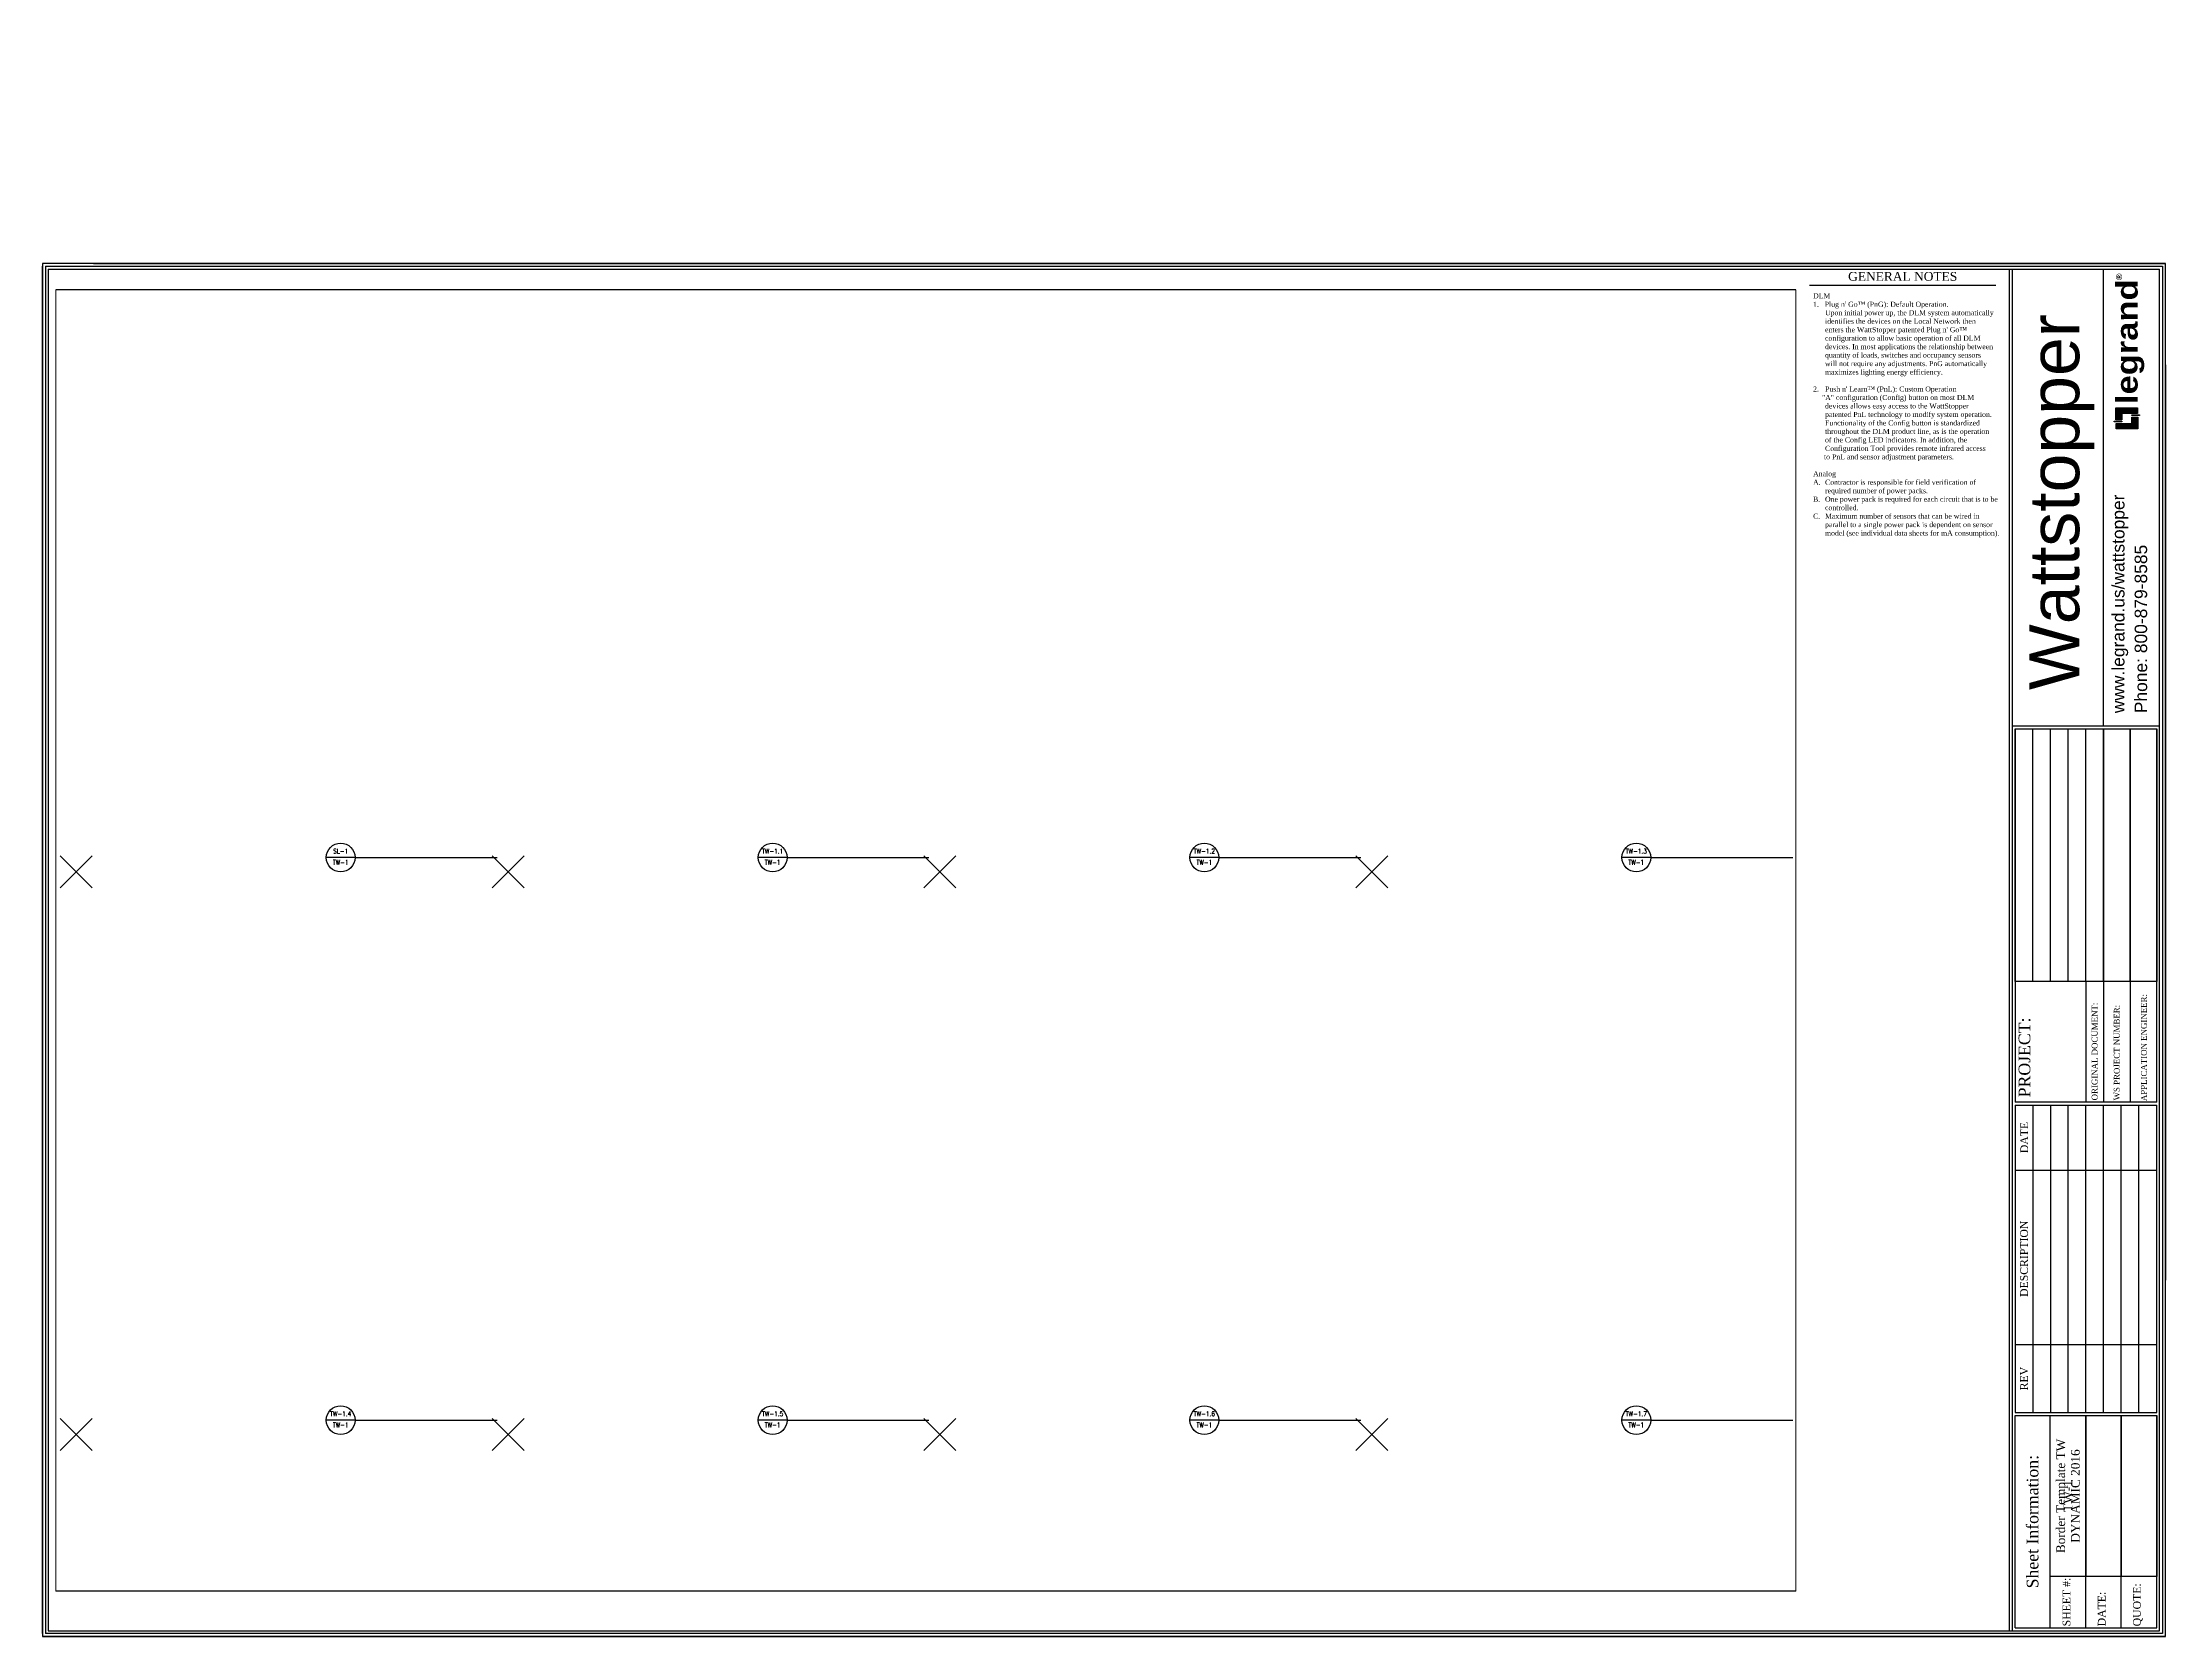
# Paper-space layout 'TW-1' of a CAD drawing. Header units: millimetres. Extents: x 10.6 to 44.6, y 10.8 to 36.3.
# The model-space entities are those that its viewports show. They can reach past a viewport. Long polylines and large blocks are cut down to what shows.
import ezdxf
from ezdxf.enums import TextEntityAlignment as Align

# ---------------------------------------------------------------- set-up
doc = ezdxf.new("R2010")
doc.units = ezdxf.units.MM
doc.header["$MEASUREMENT"] = 0
doc.header["$PDMODE"] = 3
doc.header["$PDSIZE"] = 1
for name, color, linetype in [('_TW-1-SL', 7, 'Continuous'), ('_TW_DLM_Analog_Mix', 160, 'Continuous'), ('_TW_Viewport', 7, 'Continuous'), ('_WS_Boundary', 7, 'Continuous'), ('_WS_WattStopper', 160, 'Continuous'), ('WS_REF_MARKER', 7, 'Continuous')]:
    doc.layers.add(name, color=color, linetype=linetype)
doc.layers.add('_WS_Insertion_Point', color=1, linetype='Continuous', lineweight=25, plot=False)
doc.styles.add('Arial', font='arial.ttf', dxfattribs={"height": 0.1875})
doc.styles.add('Legrand', font='ariblk.ttf', dxfattribs={"height": 0.1875})
doc.styles.add('ROMANS', font='ROMANS.shx')
doc.styles.get("Standard").update_dxf_attribs({"font": 'arial.ttf'})
doc.styles.add('STD', font='simplex.shx', dxfattribs={"height": 0.1})
doc.styles.add('WS8th', font='complex.shx', dxfattribs={"height": 0.1875})
doc.styles.add('WSTB', font='times.ttf')

# ---------------------------------------------------------------- blocks, each defined once
blk = doc.blocks.new('*U30')
at = {"layer": '_WS_WattStopper'}
h = blk.add_hatch(color=256, dxfattribs=at)
h.dxf.hatch_style = 1
h.paths.add_polyline_path([(33.556, 19.349), (33.556, 19.537), (33.462, 19.537), (33.462, 19.436), (33.208, 19.436), (33.208, 19.349)])
h.paths.add_polyline_path([(33.461, 19.573), (33.461, 19.56), (33.584, 19.56), (33.584, 19.573)])
h.paths.add_polyline_path([(33.302, 19.459), (33.302, 19.472), (33.178, 19.472), (33.178, 19.459)])
h.paths.add_polyline_path([(33.3, 19.596), (33.554, 19.596), (33.554, 19.683), (33.207, 19.683), (33.207, 19.495), (33.3, 19.495)])
at = {"layer": '_TW_DLM_Analog_Mix', "const_width": 0.0213}
blk.add_lwpolyline([(28.298, 21.649), (31.284, 21.649)], dxfattribs=at)
at = {"layer": '_WS_WattStopper', "linetype": 'Continuous'}
for p, q in [((34, 22), (0, 22)), ((0, 22), (0, 0)), ((0, 0.047), (0, 21.953)), ((0.047, 21.953), (0.047, 0.047)), ((0.047, 21.953), (33.953, 21.953)), ((0.094, 21.906), (33.906, 21.906)), ((0.094, 21.906), (0.094, 0.094)), ((0.817, 22), (34, 22))]:
    blk.add_line(p, q, dxfattribs=at)
at = {"layer": '_WS_WattStopper'}
for p, q in [((31.496, 21.906), (31.496, 0.094)), ((31.543, 21.906), (31.543, 0.094)), ((33.007, 14.592), (33.007, 21.906)), ((33.906, 0.094), (33.906, 21.906)), ((33.953, 21.953), (33.953, 0.047)), ((34, 0), (34, 22)), ((34, 20.373), (34, 5.711)), ((31.543, 14.592), (33.906, 14.592)), ((31.59, 14.545), (33.859, 14.545)), ((31.59, 14.545), (31.59, 8.562)), ((31.874, 10.494), (31.874, 14.545)), ((32.157, 10.494), (32.157, 14.545)), ((32.44, 10.494), (32.44, 14.545)), ((32.724, 10.494), (32.724, 14.545)), ((33.859, 8.562), (33.859, 14.545)), ((32.724, 10.494), (32.724, 8.562)), ((33.007, 10.494), (33.007, 8.562)), ((33.433, 10.494), (33.433, 8.562)), ((33.859, 8.562), (31.59, 8.562)), ((31.59, 8.515), (33.859, 8.515)), ((31.59, 8.515), (31.59, 3.588)), ((31.879, 3.588), (31.879, 8.515)), ((32.161, 3.588), (32.161, 8.515)), ((32.443, 3.588), (32.443, 8.515)), ((32.725, 3.588), (32.725, 8.515)), ((33.007, 3.588), (33.007, 8.515)), ((33.289, 3.588), (33.289, 8.515)), ((33.571, 3.588), (33.571, 8.515)), ((33.859, 3.588), (33.859, 8.515)), ((31.59, 7.474), (33.859, 7.474)), ((31.59, 4.677), (33.859, 4.677)), ((31.59, 3.588), (33.859, 3.588)), ((31.59, 3.541), (33.859, 3.541)), ((31.59, 0.141), (31.59, 3.541)), ((32.154, 0.141), (32.154, 3.541)), ((32.154, 0.141), (32.154, 3.541)), ((32.725, 0.141), (32.725, 3.541)), ((32.725, 0.141), (32.725, 3.541)), ((33.289, 0.141), (33.289, 3.541)), ((33.859, 0.141), (33.859, 3.541)), ((33.859, 0.141), (33.859, 3.541)), ((0, 0), (34, 0)), ((33.953, 0.047), (0.047, 0.047)), ((0.094, 0.094), (33.906, 0.094)), ((31.59, 0.141), (33.859, 0.141)), ((34, 0), (0, 0))]:
    blk.add_line(p, q, dxfattribs=at)
for points in [[(33.302, 19.472), (33.302, 19.459), (33.178, 19.459), (33.178, 19.472)], [(33.3, 19.596), (33.3, 19.495), (33.207, 19.495), (33.207, 19.683), (33.554, 19.683), (33.554, 19.596)], [(33.462, 19.436), (33.462, 19.537), (33.556, 19.537), (33.556, 19.349), (33.208, 19.349), (33.208, 19.436)], [(33.461, 19.56), (33.461, 19.573), (33.584, 19.573), (33.584, 19.56)], [(31.59, 14.545), (33.007, 14.545), (33.007, 10.494), (31.59, 10.494)], [(33.007, 14.545), (33.433, 14.545), (33.433, 10.494), (33.007, 10.494)], [(33.433, 14.545), (33.859, 14.545), (33.859, 10.494), (33.433, 10.494)]]:
    blk.add_lwpolyline(points, close=True, dxfattribs=at)
for points in [[(32.725, 3.541), (32.725, 0.962), (32.154, 0.962), (32.154, 3.541)], [(33.289, 3.541), (33.289, 0.962), (32.725, 0.962), (32.725, 3.541)], [(33.859, 3.541), (33.859, 0.962), (33.289, 0.962), (33.289, 3.541)]]:
    blk.add_lwpolyline(points, dxfattribs=at)
at = {"insert": (13.845, 25.539), "char_height": 0.18, "attachment_point": 6}
blk.add_mtext('\\A1;', dxfattribs=at)
at = {"layer": '_TW_DLM_Analog_Mix', "style": 'WSTB'}
blk.add_text('GENERAL NOTES', height=0.14221, dxfattribs=at).set_placement((29.791, 21.72), align=Align.CENTER)
at = {"layer": '_TW_DLM_Analog_Mix', "linetype": 'Continuous', "insert": (28.356, 21.521), "char_height": 0.081447, "width": 2.86234, "attachment_point": 1, "style": 'WSTB'}
blk.add_mtext('DLM\\P1.   Plug n\' Go™ (PnG): Default Operation. \\P\\pl0.1912,t0.1912;Upon initial power up, the DLM system automatically identifies the devices on the Local Network then enters the WattStopper patented Plug n\' Go™ configuration to allow basic operation of all DLM devices. In most applications the relationship between quantity of loads, switches and occupancy sensors will not require any adjustments. PnG automatically maximizes lighting energy efficiency.\\P\\pl0;\\P\\pi-0.1912,l0.1912;2.^IPush n\' Learn™ (PnL): Custom Operation  \\P\\pi-0.0478;"A" configuration (Config) button on most DLM devices allows easy access to the WattStopper patented PnL technology to modify system operation. Functionality of the Config button is standardized throughout the DLM product line, as is the operation of the Config LED indicators. In addition, the Configuration Tool provides remote infrared access \\P to PnL and sensor adjustment parameters.\\P\\P\\pi0,l0,tz;Analog\\P\\pi-0.19119,l0.19119,t0.19119,0.28678;A.^IContractor is responsible for field verification of \\P\\pi0,t0.28678;required number of power packs.\\P\\pi-0.19119,t0.19119,0.28678;B.^IOne power pack is required for each circuit that is to be \\P\\pi0,t0.28678;controlled.\\P\\pi-0.19119,t0.19119,0.28678;C.^IMaximum number of sensors that can be wired in \\P\\pi0,t0.28678;parallel to a single power pack is dependent on sensor \\Pmodel (see individual data sheets for mA consumption).', dxfattribs=at)
at = {"layer": '_WS_WattStopper', "style": 'Legrand'}
blk.add_text('®', height=0.094, rotation=90, dxfattribs=at).set_placement((33.304, 21.728))
blk.add_text('legrand', height=0.3457, rotation=90, dxfattribs=at).set_placement((33.381, 19.746), align=Align.MIDDLE_LEFT)
at = {"layer": '_WS_WattStopper', "rotation": 90}
for s, width, gutter_width, heights, insert, char_height, attachment_point, style in [('\\A2;{\\fArial|b0|i0|c0|p34;\\H5.3333x;Wattstopper}', 0.68888, 0.938, [0], (32.339, 18.176), 0.15, 5, 'Arial'), ('\\A2;{\\fArial|b0|i0|c0|p34;\\H5.3333x;www.legrand.us/wattstopper}', 6.42662, 0.938, [0], (33.273, 14.793), 0.03743, 4, 'WS8th'), ('\\A2;{\\fArial|b0|i0|c0|p34;\\H5.3333x;Phone: 800-879-8585}', 6.42662, 0.938, [0], (33.607, 14.793), 0.03743, 4, 'WS8th'), ('APPLICATION ENGINEER:', 1.86507, 1, [0.103], (33.607, 8.578), 0.09396, 1, 'WSTB'), ('PROJECT:', 1.42207, 1, [0], (31.647, 9.278), 0.188, 2, 'WSTB'), ('ORIGINAL DOCUMENT:', 1.87558, 1, [0], (32.818, 8.59), 0.09399, 1, 'WSTB'), ('WS PROJECT NUMBER:', 1.87558, 1, [0], (33.172, 8.59), 0.09399, 1, 'WSTB'), ('DATE', 0.92998, 1, [0], (31.738, 7.995), 0.1244, 5, 'WSTB'), ('DESCRIPTION', 0.92998, 1, [0], (31.735, 6.052), 0.12436, 5, 'WSTB'), ('REV', 0.92998, 1, [0], (31.735, 4.133), 0.1244, 5, 'WSTB'), ('Sheet Information:', 2.39584, 1, [0], (31.872, 1.841), 0.188, 5, 'WSTB'), ('SHEET #:', 3.24622, 1, [0], (32.352, 0.164), 0.1244, 1, 'WSTB'), ('DATE:', 3.24622, 1, [0], (32.916, 0.164), 0.1244, 1, 'WSTB'), ('QUOTE:', 3.24622, 1, [0], (33.48, 0.164), 0.1244, 1, 'WSTB')]:
    blk.add_mtext_dynamic_manual_height_columns(s, width=width, gutter_width=gutter_width, heights=heights, dxfattribs=dict(at, insert=insert, char_height=char_height, attachment_point=attachment_point, style=style))
at = {"layer": '_WS_WattStopper', "insert": (32.44, 2.252), "char_height": 0.141, "width": 2.57909, "attachment_point": 5, "rotation": 90, "style": 'WSTB'}
blk.add_mtext('Border Template TW DYNAMIC 2016', dxfattribs=at)
at = {"layer": '_WS_WattStopper', "style": 'WSTB'}
for tag, height, p in [('PROJECT1', 0.141, (31.732, 12.519)), ('PROJECT2', 0.141, (32.015, 12.519)), ('PROJECT3', 0.141, (32.299, 12.519)), ('PROJECT4', 0.141, (32.582, 12.519)), ('DOCUMENT', 0.141, (32.865, 12.519)), ('PRJB', 0.141, (33.22, 12.519)), ('NAME', 0.141, (33.646, 12.519)), ('REVISION_1', 0.089, (32.02, 7.995)), ('REVISION_2', 0.089, (32.302, 7.995)), ('REVISION_3', 0.089, (32.584, 7.995)), ('REVISION_4', 0.089, (32.866, 7.995)), ('REVISION_5', 0.089, (33.145, 7.995)), ('REVISION_6', 0.089, (33.43, 7.995)), ('REVISION_7', 0.089, (33.712, 7.995)), ('REVISION_1_DESC', 0.089, (32.02, 6.052)), ('REVISION_2_DESC', 0.089, (32.302, 6.052)), ('REVISION_3_DESC', 0.089, (32.584, 6.052)), ('REVISION_4_DESC', 0.089, (32.866, 6.052)), ('REVISION_5_DESC', 0.089, (33.148, 6.052)), ('REVISION_6_DESC', 0.089, (33.43, 6.052)), ('DATE', 0.141, (33.007, 2.252)), ('QUOTE', 0.141, (33.571, 2.252))]:
    blk.add_attdef(tag, text='', height=height, rotation=90, dxfattribs=at).set_placement(p, align=Align.MIDDLE_CENTER)
blk = doc.blocks.new('DTLBUB')
blk.add_line((0.313, 0), (-0.313, 0))
blk.add_circle((0, 0), 0.313)
at = {"style": 'STD', "flags": 12}
for tag, height, p in [('A1', 0.104, (0, 0.14)), ('M-000', 0.0781, (0, -0.103))]:
    blk.add_attdef(tag, text='', height=height, dxfattribs=at).set_placement(p, align=Align.MIDDLE)

msp = doc.modelspace()

# ---------------------------------------------------------------- linework, layer by layer
at = {"layer": '_TW-1-SL'}
for p, q in [((17.45, 36.11), (26.34, 36.11)), ((44.47, 36.11), (53.35, 36.11)), ((71.48, 36.11), (80.37, 36.11)), ((98.5, 36.11), (107.39, 36.11)), ((17.45, 0.9), (26.34, 0.9)), ((44.47, 0.9), (53.35, 0.9)), ((71.48, 0.9), (80.37, 0.9)), ((98.5, 0.9), (107.39, 0.9))]:
    msp.add_line(p, q, dxfattribs=at)
at = {"layer": '_WS_Boundary'}
msp.add_lwpolyline([(-1.31, -9.79), (107.77, -9.79), (107.77, 71.64), (-1.31, 71.64)], close=True, dxfattribs=at)
at = {"layer": '_WS_Insertion_Point'}
for p in [(0, 35.21), (27.02, 35.21), (54.03, 35.21), (81.05, 35.21), (0, 0), (27.02, 0), (54.03, 0), (81.05, 0)]:
    msp.add_point(p, dxfattribs=at)

# ---------------------------------------------------------------- block references
at = {"layer": '_TW-1-SL'}
ref = msp.add_blockref('DTLBUB', (16.55, 36.11), dxfattribs=dict(at, xscale=2.878068995225996, yscale=2.878068995225996, zscale=2.878068995225996, rotation=359.9491497557224))
ref.add_attrib('A1', 'SL-1', dxfattribs={"layer": 'WS_REF_MARKER', "height": 0.3, "style": 'ROMANS', "width": 0.8, "flags": 12}).set_placement((16.55, 36.51), align=Align.MIDDLE)
ref.add_attrib('M-000', 'TW-1', dxfattribs={"layer": 'WS_REF_MARKER', "height": 0.3, "style": 'ROMANS', "width": 0.8, "flags": 12}).set_placement((16.55, 35.81), align=Align.MIDDLE)
ref = msp.add_blockref('DTLBUB', (16.55, 36.11), dxfattribs=dict(at, xscale=2.878068995225996, yscale=2.878068995225996, zscale=2.878068995225996, rotation=359.9491497557224))
ref.add_attrib('A1', 'SL-1', dxfattribs={"layer": 'WS_REF_MARKER', "height": 0.3, "style": 'ROMANS', "width": 0.8, "flags": 12}).set_placement((16.55, 36.51), align=Align.MIDDLE)
ref.add_attrib('M-000', 'TW-1', dxfattribs={"layer": 'WS_REF_MARKER', "height": 0.3, "style": 'ROMANS', "width": 0.8, "flags": 12}).set_placement((16.55, 35.81), align=Align.MIDDLE)
ref = msp.add_blockref('DTLBUB', (43.57, 36.11), dxfattribs=dict(at, xscale=2.878068995225996, yscale=2.878068995225996, zscale=2.878068995225996, rotation=359.9491497557224))
ref.add_attrib('A1', 'TW-1.1', dxfattribs={"layer": 'WS_REF_MARKER', "height": 0.3, "style": 'ROMANS', "width": 0.8, "flags": 12}).set_placement((43.57, 36.51), align=Align.MIDDLE)
ref.add_attrib('M-000', 'TW-1', dxfattribs={"layer": 'WS_REF_MARKER', "height": 0.3, "style": 'ROMANS', "width": 0.8, "flags": 12}).set_placement((43.57, 35.81), align=Align.MIDDLE)
ref = msp.add_blockref('DTLBUB', (70.58, 36.11), dxfattribs=dict(at, xscale=2.878068995225996, yscale=2.878068995225996, zscale=2.878068995225996, rotation=359.9491497557224))
ref.add_attrib('A1', 'TW-1.2', dxfattribs={"layer": 'WS_REF_MARKER', "height": 0.3, "style": 'ROMANS', "width": 0.8, "flags": 12}).set_placement((70.58, 36.51), align=Align.MIDDLE)
ref.add_attrib('M-000', 'TW-1', dxfattribs={"layer": 'WS_REF_MARKER', "height": 0.3, "style": 'ROMANS', "width": 0.8, "flags": 12}).set_placement((70.58, 35.81), align=Align.MIDDLE)
ref = msp.add_blockref('DTLBUB', (97.6, 36.11), dxfattribs=dict(at, xscale=2.878068995225996, yscale=2.878068995225996, zscale=2.878068995225996, rotation=359.9491497557224))
ref.add_attrib('A1', 'TW-1.3', dxfattribs={"layer": 'WS_REF_MARKER', "height": 0.3, "style": 'ROMANS', "width": 0.8, "flags": 12}).set_placement((97.6, 36.51), align=Align.MIDDLE)
ref.add_attrib('M-000', 'TW-1', dxfattribs={"layer": 'WS_REF_MARKER', "height": 0.3, "style": 'ROMANS', "width": 0.8, "flags": 12}).set_placement((97.6, 35.81), align=Align.MIDDLE)
ref = msp.add_blockref('DTLBUB', (16.55, 0.9), dxfattribs=dict(at, xscale=2.878068995225996, yscale=2.878068995225996, zscale=2.878068995225996, rotation=359.9491497557224))
ref.add_attrib('A1', 'TW-1.4', dxfattribs={"layer": 'WS_REF_MARKER', "height": 0.3, "style": 'ROMANS', "width": 0.8, "flags": 12}).set_placement((16.55, 1.3), align=Align.MIDDLE)
ref.add_attrib('M-000', 'TW-1', dxfattribs={"layer": 'WS_REF_MARKER', "height": 0.3, "style": 'ROMANS', "width": 0.8, "flags": 12}).set_placement((16.55, 0.6), align=Align.MIDDLE)
ref = msp.add_blockref('DTLBUB', (43.57, 0.9), dxfattribs=dict(at, xscale=2.878068995225996, yscale=2.878068995225996, zscale=2.878068995225996, rotation=359.9491497557224))
ref.add_attrib('A1', 'TW-1.5', dxfattribs={"layer": 'WS_REF_MARKER', "height": 0.3, "style": 'ROMANS', "width": 0.8, "flags": 12}).set_placement((43.57, 1.3), align=Align.MIDDLE)
ref.add_attrib('M-000', 'TW-1', dxfattribs={"layer": 'WS_REF_MARKER', "height": 0.3, "style": 'ROMANS', "width": 0.8, "flags": 12}).set_placement((43.57, 0.6), align=Align.MIDDLE)
ref = msp.add_blockref('DTLBUB', (70.58, 0.9), dxfattribs=dict(at, xscale=2.878068995225994, yscale=2.878068995225994, zscale=2.878068995225994, rotation=359.9491497557224))
ref.add_attrib('A1', 'TW-1.6', dxfattribs={"layer": 'WS_REF_MARKER', "height": 0.3, "style": 'ROMANS', "width": 0.8, "flags": 12}).set_placement((70.58, 1.3), align=Align.MIDDLE)
ref.add_attrib('M-000', 'TW-1', dxfattribs={"layer": 'WS_REF_MARKER', "height": 0.3, "style": 'ROMANS', "width": 0.8, "flags": 12}).set_placement((70.58, 0.6), align=Align.MIDDLE)
ref = msp.add_blockref('DTLBUB', (97.6, 0.9), dxfattribs=dict(at, xscale=2.878068995225994, yscale=2.878068995225994, zscale=2.878068995225994, rotation=359.9491497557224))
ref.add_attrib('A1', 'TW-1.7', dxfattribs={"layer": 'WS_REF_MARKER', "height": 0.3, "style": 'ROMANS', "width": 0.8, "flags": 12}).set_placement((97.6, 1.3), align=Align.MIDDLE)
ref.add_attrib('M-000', 'TW-1', dxfattribs={"layer": 'WS_REF_MARKER', "height": 0.3, "style": 'ROMANS', "width": 0.8, "flags": 12}).set_placement((97.6, 0.6), align=Align.MIDDLE)

psp = doc.layouts.new('TW-1')

# ---------------------------------------------------------------- block references
at = {"layer": '_WS_WattStopper'}
ref = psp.add_blockref('*U30', (10.608, 10.751), dxfattribs=at)
ref.add_attrib('SHEET', 'TW-1', dxfattribs={"height": 0.141, "rotation": 90, "style": 'WSTB'}).set_placement((43.045, 13.003), align=Align.MIDDLE_CENTER)

# ---------------------------------------------------------------- viewports
at = {"layer": '_TW_Viewport'}
psp.add_viewport(center=(24.755, 21.904), size=(27.87, 20.8467), view_center_point=(53.154, 30.925), view_height=81.4346, dxfattribs=at)

doc.saveas('drawing.dxf')
